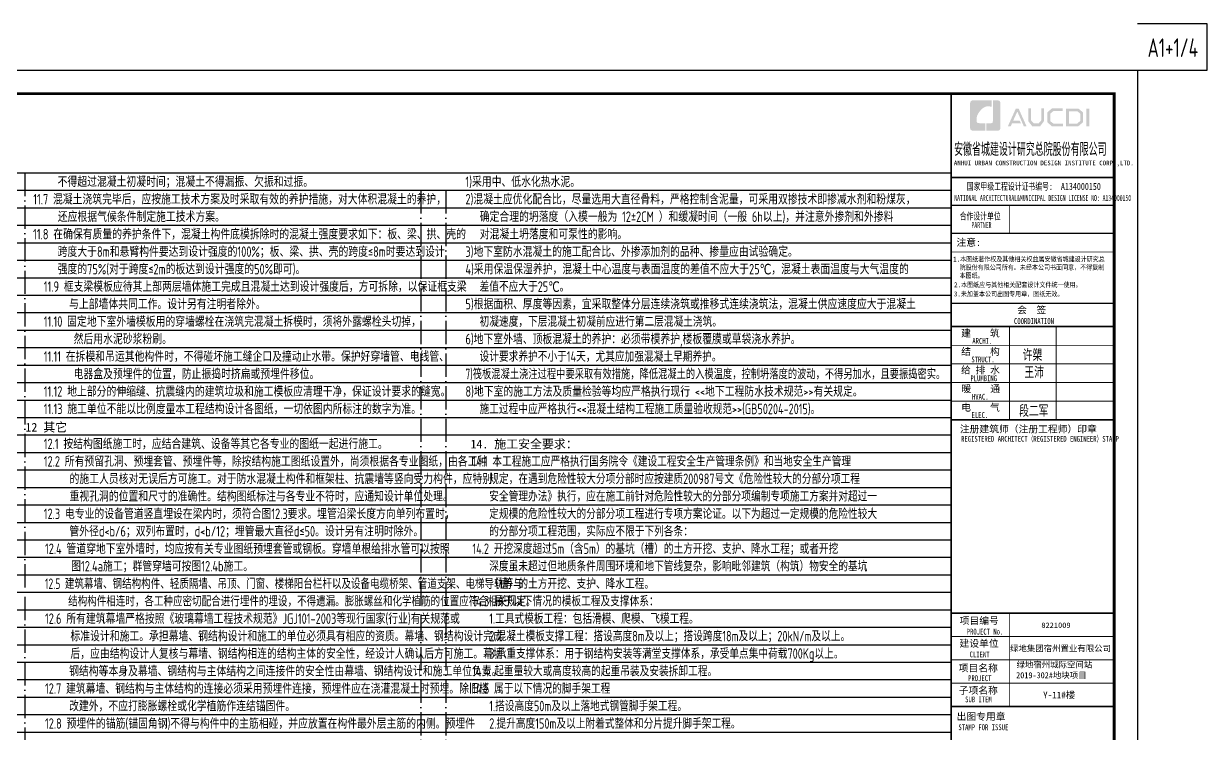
# Model space of a CAD drawing. Extents: x -1307975 to -76406, y -96289 to 379359.
# Drawn here: x -1133620 to -1082802, y 348906 to 379359 of the extents above; entities that cross this region are included whole.
import ezdxf
from ezdxf.enums import TextEntityAlignment as Align

# ---------------------------------------------------------------- set-up
doc = ezdxf.new("R2010")
doc.units = 0
doc.header["$LTSCALE"] = 1000
doc.linetypes.add('D1', pattern=[14, 10, -2, 0, -2])
doc.layers.get('0').update_dxf_attribs({"linetype": 'CONTINUOUS'})
doc.layers.get('DEFPOINTS').update_dxf_attribs({"linetype": 'CONTINUOUS'})
for name, color, linetype in [('C-SHET-TTLB', 11, 'CONTINUOUS'), ('PUB_TITLE', 4, 'CONTINUOUS'), ('S-0-MODIFY', 201, 'CONTINUOUS'), ('图签文字', 4, 'CONTINUOUS'), ('水平筋标注', 7, 'CONTINUOUS')]:
    doc.layers.add(name, color=color, linetype=linetype)
for name, color, linetype, lineweight in [('S-1-TEXT', 7, 'CONTINUOUS', 18), ('S-1-修改', 23, 'CONTINUOUS', 18), ('图框', 9, 'CONTINUOUS', 18), ('图签', 147, 'CONTINUOUS', 18)]:
    doc.layers.add(name, color=color, linetype=linetype, lineweight=lineweight)
doc.styles.add('HT', font='simhei.ttf')
doc.styles.add('TS', font='tssdeng.shx', dxfattribs={"width": 0.7, "bigfont": 'tssdchn.shx'})
doc.styles.add('TSSD_REIN', font='tssdeng.shx', dxfattribs={"width": 0.7, "height": 300, "bigfont": 'tssdchn.shx'})
doc.styles.add('宋体', font='', dxfattribs={"height": 50})
doc.styles.add('建筑图签-1', font='simhei.ttf', dxfattribs={"width": 0.7})
doc.styles.add('建筑图签-2', font='TXT.shx', dxfattribs={"width": 0.5, "bigfont": 'HZTXT.shx'})
doc.styles.add('黑体', font='simhei.ttf')
doc.styles.get('宋体').set_extended_font_data('SimSun')

# ---------------------------------------------------------------- blocks, each defined once
blk = doc.blocks.new('院标1')
h = blk.add_hatch(color=150)
h.dxf.hatch_style = 1
h.set_gradient(color1=(33, 113, 253), color2=(33, 113, 253), tint=1, name='INVCURVED')
edge = h.paths.add_edge_path()
edge.add_spline(control_points=[(116373, 648379), (116379, 648379), (116382, 648379), (116391, 648379), (116391, 648379), (116391, 648379), (116616, 648379), (116616, 648379), (116616, 648379), (116616, 648379), (116616, 648054), (116616, 648054), (116616, 648054), (116616, 648054), (116108, 648054), (116108, 648054), (116108, 648054), (116028, 648054), (115963, 648111), (115963, 648199), (115963, 648199), (115963, 648199), (115963, 649215), (115963, 649215), (115963, 649215), (115963, 649295), (116018, 649360), (116108, 649360), (116108, 649360), (116108, 649360), (116897, 649360), (116897, 649360), (116897, 649360), (116897, 649360), (116897, 649080), (116897, 649080), (116897, 649080), (116897, 649080), (116566, 649140), (116356, 648859), (116356, 648859), (116245, 648719), (116240, 648545), (116247, 648466), (116247, 648466), (116254, 648386), (116247, 648466), (116247, 648466), (116247, 648466), (116247, 648466), (116258, 648374), (116373, 648379)], knot_values=[0, 0, 0, 0, 0.071429, 0.071429, 0.071429, 0.107143, 0.142857, 0.142857, 0.142857, 0.178571, 0.214286, 0.214286, 0.214286, 0.25, 0.285714, 0.285714, 0.285714, 0.321429, 0.357143, 0.357143, 0.357143, 0.392857, 0.428571, 0.428571, 0.428571, 0.464286, 0.5, 0.5, 0.5, 0.535714, 0.571429, 0.571429, 0.571429, 0.607143, 0.642857, 0.642857, 0.642857, 0.678571, 0.714286, 0.714286, 0.714286, 0.75, 0.785714, 0.785714, 0.785714, 0.821429, 0.857143, 0.857143, 0.857143, 0.928571, 1, 1, 1, 1], degree=3, periodic=0)
h = blk.add_hatch(color=150)
h.dxf.hatch_style = 1
h.set_gradient(color1=(33, 113, 253), color2=(33, 113, 253), tint=1, name='INVCURVED')
edge = h.paths.add_edge_path()
edge.add_spline(control_points=[(117268, 649215), (117268, 649215), (117268, 648199), (117268, 648199), (117268, 648199), (117268, 648114), (117212, 648054), (117123, 648054), (117123, 648054), (117123, 648054), (116663, 648054), (116663, 648054), (116663, 648054), (116663, 648054), (116663, 648379), (116663, 648379), (116663, 648379), (116663, 648379), (116865, 648379), (116865, 648379), (116865, 648379), (116907, 648379), (116941, 648413), (116941, 648455), (116941, 648455), (116941, 648455), (116941, 649360), (116941, 649360), (116941, 649360), (116941, 649360), (117123, 649360), (117123, 649360), (117123, 649360), (117204, 649360), (117268, 649306), (117268, 649215)], knot_values=[0, 0, 0, 0, 0.1, 0.1, 0.1, 0.15, 0.2, 0.2, 0.2, 0.25, 0.3, 0.3, 0.3, 0.35, 0.4, 0.4, 0.4, 0.45, 0.5, 0.5, 0.5, 0.55, 0.6, 0.6, 0.6, 0.65, 0.7, 0.7, 0.7, 0.75, 0.8, 0.8, 0.8, 0.9, 1, 1, 1, 1], degree=3, periodic=0)
blk = doc.blocks.new('20210804.19142487')
at = {"layer": 'PUB_TITLE'}
h = blk.add_hatch(color=147, dxfattribs=at)
h.paths.add_polyline_path([(5834, 56758), (5959, 56758), (5959, 55988), (5834, 55988)])
h.paths.add_polyline_path([(5081, 56642), (5081, 56116), (5441, 56116), (5566, 56223), (5566, 56541), (5445, 56642)], flags=16)
h.paths.add_polyline_path([(4963, 56760), (4963, 55998), (5485, 55998), (5684, 56168), (5684, 56596), (5488, 56760)])
h.paths.add_polyline_path([(4820, 56764), (4820, 56648), (4413, 56648), (4280, 56537), (4280, 56218), (4413, 56115), (4822, 56115), (4822, 55993), (4358, 55993), (4156, 56168), (4156, 56596), (4354, 56764)])
h.paths.add_polyline_path([(3337, 56762), (3458, 56762), (3458, 56251), (3572, 56120), (3782, 56120), (3896, 56251), (3896, 56762), (4010, 56762), (4010, 56214), (3846, 55997), (3508, 55997), (3337, 56216)])
h.paths.add_polyline_path([(2805, 56760), (2922, 56760), (3264, 55996), (3148, 55996), (2867, 56630), (2692, 56242), (2963, 56242), (3024, 56127), (2643, 56127), (2584, 55994), (2461, 55994)])
at = {"layer": '图框'}
for p, q in [((25, 53800), (7025, 53800)), ((25, 53800), (7025, 53800)), ((25, 52600), (7025, 52600))]:
    blk.add_line(p, q, dxfattribs=at)
for points, const_width in [([(25, 0), (25, 57400)], 70), ([(25, 53800), (7025, 53800)], 60), ([(25, 52600), (7025, 52600)], 60), ([(25, 52600), (7025, 52600)], 60), ([(2525, 52600), (2525, 51400)], 35), ([(25, 51400), (7025, 51400)], 60), ([(25, 51400), (7025, 51400)], 60), ([(25, 50599), (7025, 50599)], 35), ([(34, 48400), (7034, 48400)], 60), ([(34, 47400), (7034, 47400)], 70), ([(34, 47400), (7034, 47400)], 70), ([(2534, 47400), (2534, 43400)], 35), ([(4534, 47400), (4534, 43400)], 35), ([(34, 46600), (7034, 46600)], 35), ([(34, 45800), (7034, 45800)], 35), ([(34, 45000), (7034, 45000)], 35), ([(34, 44200), (7034, 44200)], 35), ([(34, 43400), (7034, 43400)], 70), ([(25, 35100), (7025, 35100)], 70), ([(25, 35100), (7025, 35100)], 70), ([(2525, 31100), (2525, 35100)], 35), ([(25, 34100), (7025, 34100)], 35), ([(25, 33100), (7025, 33100)], 35), ([(25, 32100), (7025, 32100)], 35), ([(7025, 31100), (25, 31100)], 70)]:
    blk.add_lwpolyline(points, dxfattribs=dict(at, const_width=const_width))
blk.add_blockref('院标1', (-115124, -592249))
at = {"layer": 'PUB_TITLE', "style": 'HT', "width": 0.88}
for s, p in [('1.本图纸著作权及其他相关权益属安徽省城建设计研究总', (111, 50193)), ('院股份有限公司所有。未经本公司书面同意，不得复制', (390, 49839)), (' 2.本图纸应与其他相关配套设计文件统一使用。 ', (0, 49092)), ('本图纸。', (390, 49489)), ('3.未加盖本公司出图专用章，图纸无效。', (143, 48698))]:
    blk.add_text(s, height=210, dxfattribs=at).set_placement(p)
at = {"layer": '图签', "color": 2, "style": '宋体'}
blk.add_text('8221009', height=229.3, dxfattribs=at).set_placement((3899, 34472))
at = {"layer": '图签', "color": 154, "style": '宋体'}
for s, height, p in [('绿地集团宿州置业有限公司', 258.01, (2555, 33462)), ('绿地宿州城际空间站', 258, (2834, 32766)), ('2019-302#地块项目', 258.01, (2817, 32311)), ('Y-11#楼', 286.7, (3974, 31448))]:
    blk.add_text(s, height=height, dxfattribs=at).set_placement(p)
at = {"layer": '图签文字', "color": 7, "style": '建筑图签-1'}
for s, height, width, p in [('安徽省城建设计研究总院股份有限公司', 500, 0.55, (153, 54777)), ('国家甲级工程设计证书编号:  A134000150', 300, 0.7, (697, 53267)), ('合作设计单位', 300, 0.7, (390, 51990))]:
    blk.add_text(s, height=height, dxfattribs=dict(at, width=width)).set_placement(p)
at = {"layer": '图签文字', "linetype": 'Continuous', "style": '建筑图签-1', "width": 0.91}
blk.add_text('ANHUI URBAN CONSTRUCTION DESIGN INSTITUTE CORP.,LTD.', height=200, dxfattribs=at).set_placement((144, 54322))
at = {"layer": '图签文字', "style": '建筑图签-1'}
for s, width, p in [('NATIONAL ARCHITECTURAL&MUNICIPAL DESIGN LICENSE NO: A134000150', 0.6, (162, 52795)), ('PARTNER', 0.6, (900, 51634)), ('COORDINATION', 0.7, (2725, 47513)), ('ARCHI.', 0.7, (935, 46662)), ('STRUCT.', 0.7, (895, 45865)), ('PLUMBING', 0.7, (854, 45058)), ('HVAC.', 0.7, (919, 44265)), ('ELEC.', 0.7, (904, 43480)), ('REGISTERED ARCHITECT（REGISTERED ENGINEER）STAMP', 0.7, (454, 42459)), ('PROJECT No.', 0.7, (695, 34185, -1799)), ('CLIENT', 0.7, (819, 33206)), ('PROJECT', 0.7, (754, 32187)), ('SUB ITEM', 0.7, (628, 31276)), ('STAMP FOR ISSUE', 0.7, (338, 30081))]:
    blk.add_text(s, height=250, dxfattribs=dict(at, width=width)).set_placement(p)
at = {"layer": '图签文字', "color": 7, "style": '建筑图签-1'}
for s, p in [('注意:', (257, 50863)), ('会  签', (2860, 47968)), ('建    筑', (455, 46967)), ('结    构', (459, 46179)), ('给 排 水', (450, 45385)), ('暖    通', (468, 44582)), ('电    气', (459, 43782)), ('注册建筑师（注册工程师）印章', (401, 42854)), ('项目编号', (393, 34632)), ('建设单位', (385, 33655)), ('项目名称', (352, 32597)), ('子项名称', (352, 31640)), ('出图专用章', (261, 30518))]:
    blk.add_text(s, height=300, dxfattribs=at).set_placement(p)
at = {"layer": '图签文字', "color": 1, "style": '建筑图签-2', "width": 0.7}
for s, p in [('许槊', (3100, 45928)), ('王沛', (3171, 45187)), ('段二军', (2946, 43532))]:
    blk.add_text(s, height=500, dxfattribs=at).set_placement(p)

msp = doc.modelspace()

# ---------------------------------------------------------------- linework, layer by layer
at = {"layer": 'C-SHET-TTLB'}
msp.add_lwpolyline([(-1085802.47, 377359.34), (-1085802.47, 317959.34), (-1190902.47, 317959.34), (-1190902.47, 377359.34)], close=True, dxfattribs=at)
at = {"layer": 'C-SHET-TTLB', "const_width": 120}
msp.add_lwpolyline([(-1189062.47, 376359.34), (-1086802.47, 376359.34), (-1086802.47, 318959.34), (-1189062.47, 318959.34)], close=True, dxfattribs=at)
at = {"layer": 'DEFPOINTS', "color": 252}
for p, q in [((-1189062.47, 372959.34), (-1093802.47, 372959.34)), ((-1189062.47, 372209.34), (-1093802.47, 372209.34)), ((-1189062.47, 371459.34), (-1093802.47, 371459.34)), ((-1189062.47, 370709.34), (-1093802.47, 370709.34)), ((-1189062.47, 369959.34), (-1093802.47, 369959.34)), ((-1189062.47, 369209.34), (-1093802.47, 369209.34)), ((-1189062.47, 368459.34), (-1093802.47, 368459.34)), ((-1189062.47, 367709.34), (-1093802.47, 367709.34)), ((-1189062.47, 366959.34), (-1093802.47, 366959.34)), ((-1189062.47, 366209.34), (-1093802.47, 366209.34)), ((-1189062.47, 365459.34), (-1093802.47, 365459.34)), ((-1189062.47, 364709.34), (-1093802.47, 364709.34)), ((-1189062.47, 363959.34), (-1093802.47, 363959.34)), ((-1189062.47, 363209.34), (-1093802.47, 363209.34)), ((-1189062.47, 362459.34), (-1093802.47, 362459.34)), ((-1189062.47, 361709.34), (-1093802.47, 361709.34)), ((-1189062.47, 360959.34), (-1093802.47, 360959.34)), ((-1189062.47, 360209.34), (-1093802.47, 360209.34)), ((-1189062.47, 359459.34), (-1093802.47, 359459.34)), ((-1189062.47, 358709.34), (-1093802.47, 358709.34)), ((-1189062.47, 357959.34), (-1093802.47, 357959.34)), ((-1189062.47, 357209.34), (-1093802.47, 357209.34)), ((-1189062.47, 356459.34), (-1093802.47, 356459.34)), ((-1189062.47, 355709.34), (-1093802.47, 355709.34)), ((-1189062.47, 354959.34), (-1093802.47, 354959.34)), ((-1189062.47, 354209.34), (-1093802.47, 354209.34)), ((-1189062.47, 353459.34), (-1093802.47, 353459.34)), ((-1189062.47, 352709.34), (-1093802.47, 352709.34)), ((-1189062.47, 351959.34), (-1093802.47, 351959.34)), ((-1189062.47, 351209.34), (-1093802.47, 351209.34)), ((-1189062.47, 350459.34), (-1093802.47, 350459.34)), ((-1189062.47, 349709.34), (-1093802.47, 349709.34)), ((-1189062.47, 348959.34), (-1093802.47, 348959.34))]:
    msp.add_line(p, q, dxfattribs=at)
at = {"layer": 'DEFPOINTS', "color": 252, "linetype": 'D1', "ltscale": 0.1}
for p, q in [((-1133574.47, 372959.34), (-1133574.47, 318959.34)), ((-1116574.47, 372209.34), (-1116574.47, 318959.34)), ((-1115502.47, 372209.34), (-1115502.47, 318959.34))]:
    msp.add_line(p, q, dxfattribs=at)
at = {"layer": 'S-0-MODIFY'}
msp.add_lwpolyline([(-1085802.47, 377359.34), (-1082802.47, 377359.34), (-1082802.47, 379359.34), (-1085802.47, 379359.34)], dxfattribs=at)
at = {"layer": '图框', "const_width": 70}
msp.add_lwpolyline([(-1093802.47, 318959.34), (-1093802.47, 376359.34)], dxfattribs=at)

# ---------------------------------------------------------------- block references
at = {"layer": '水平筋标注'}
msp.add_blockref('20210804.19142487', (-1093827.62, 318959.34), dxfattribs=at)

# ---------------------------------------------------------------- texts
at = {"layer": 'S-0-MODIFY', "style": 'TSSD_REIN', "width": 0.7}
msp.add_text('A1+1/4', height=800, dxfattribs=at).set_placement((-1083201.58, 377930.79), align=Align.RIGHT)
at = {"layer": 'S-1-TEXT', "style": 'TS'}
for s, width, p in [('不得超过混凝土初凝时间；混凝土不得漏振、欠振和过振。', 0.75, (-1132162.53, 372351.77)), ('11.7 混凝土浇筑完毕后，应按施工技术方案及时采取有效的养护措施，对大体积混凝土的养护，', 0.75, (-1133208.56, 371601.77)), ('还应根据气候条件制定施工技术方案。', 0.75, (-1132153.4, 370851.77)), ('11.8 在确保有质量的养护条件下，混凝土构件底模拆除时的混凝土强度要求如下：板、梁、拱、壳的', 0.75, (-1133214.45, 370101.77)), ('跨度大于8m和悬臂构件要达到设计强度的100%%%；板、梁、拱、壳的跨度≤8m时要达到设计', 0.75, (-1132159.29, 369351.77)), ('强度的75%%%(对于跨度≤2m的板达到设计强度的50%%%即可)。', 0.75, (-1132159.29, 368601.77)), ('11.9 框支梁模板应待其上部两层墙体施工完成且混凝土达到设计强度后，方可拆除，以保证框支梁', 0.75, (-1132755.72, 367851.77)), ('与上部墙体共同工作。设计另有注明者除外。', 0.75, (-1131670.96, 367101.77)), ('11.10 固定地下室外墙模板用的穿墙螺栓在浇筑完混凝土拆模时，须将外露螺栓头切掉，', 0.75, (-1132755.72, 366351.77)), ('然后用水泥砂浆粉刷。', 0.75, (-1131473.83, 365601.77)), ('11.11 在拆模和吊运其他构件时，不得碰坏施工缝企口及撞动止水带。保护好穿墙管、电线管、', 0.75, (-1132755.72, 364851.77)), ('电器盒及预埋件的位置，防止振捣时挤扁或预埋件移位。 ', 0.75, (-1131473.83, 364101.77)), ('11.12 地上部分的伸缩缝、抗震缝内的建筑垃圾和施工模板应清理干净，保证设计要求的缝宽。', 0.75, (-1132755.72, 363351.77)), ('11.13 施工单位不能以比例度量本工程结构设计各图纸，一切依图内所标注的数字为准。', 0.75, (-1132755.72, 362601.77)), ('12.1 按结构图纸施工时，应结合建筑、设备等其它各专业的图纸一起进行施工。', 0.75, (-1132755.72, 361101.77)), ('12.2 所有预留孔洞、预埋套管、预埋件等，除按结构施工图纸设置外，尚须根据各专业图纸，由各工种', 0.75, (-1132755.72, 360351.77)), ('的施工人员核对无误后方可施工。对于防水混凝土构件和框架柱、抗震墙等竖向受力构件，应特别', 0.75, (-1131650.32, 359601.77)), ('重视孔洞的位置和尺寸的准确性。结构图纸标注与各专业不符时，应通知设计单位处理。', 0.75, (-1131650.32, 358851.77)), ('12.3 电专业的设备管道竖直埋设在梁内时，须符合图12.3要求。埋管沿梁长度方向单列布置时，', 0.75, (-1132755.72, 358101.77)), ('管外径d<b/6；双列布置时，d<b/12；埋管最大直径d≤50。设计另有注明时除外。', 0.75, (-1131655.7, 357351.77)), ('12.4 管道穿地下室外墙时，均应按有关专业图纸预埋套管或钢板。穿墙单根给排水管可以按照', 0.75, (-1132705.72, 356601.77)), ('图12.4a施工；群管穿墙可按图12.4b施工。', 0.75, (-1131579.54, 355851.77)), ('12.5 建筑幕墙、钢结构构件、轻质隔墙、吊顶、门窗、楼梯阳台栏杆以及设备电缆桥架、管道支架、电梯导轨等与', 0.7, (-1132705.72, 355101.77)), ('结构构件相连时，各工种应密切配合进行埋件的埋设，不得遗漏。膨胀螺丝和化学植筋的位置应符合相关规定。', 0.7, (-1131710.86, 354351.77)), ('12.6 所有建筑幕墙严格按照《玻璃幕墙工程技术规范》JGJ101-2003等现行国家(行业)有关规范或', 0.75, (-1132705.72, 353601.77)), ('标准设计和施工。承担幕墙、钢结构设计和施工的单位必须具有相应的资质。幕墙、钢结构设计完成', 0.75, (-1131611.49, 352851.77)), ('后，应由结构设计人复核与幕墙、钢结构相连的结构主体的安全性，经设计人确认后方可施工。幕墙、', 0.75, (-1131611.49, 352101.77)), ('钢结构等本身及幕墙、钢结构与主体结构之间连接件的安全性由幕墙、钢结构设计和施工单位负责。', 0.75, (-1131669.62, 351351.77)), ('12.7 建筑幕墙、钢结构与主体结构的连接必须采用预埋件连接，预埋件应在浇灌混凝土时预埋。除旧楼', 0.75, (-1132705.72, 350601.77)), ('改建外，不应打膨胀螺栓或化学植筋作连结锚固件。', 0.75, (-1131669.62, 349851.77)), ('12.8 预埋件的锚筋(锚固角钢)不得与构件中的主筋相碰，并应放置在构件最外层主筋的内侧。预埋件', 0.75, (-1132705.72, 349101.77))]:
    msp.add_text(s, height=450, dxfattribs=dict(at, width=width)).set_placement(p)
at = {"layer": 'S-1-TEXT', "style": '黑体'}
msp.add_text('12 其它', height=375, dxfattribs=at).set_placement((-1133543.53, 361851.77))
at = {"layer": 'S-1-修改', "color": 0, "style": 'TS'}
for s, width, p in [('1)采用中、低水化热水泥。', 0.75, (-1114653.05, 372351.77)), ('2)混凝土应优化配合比，尽量选用大直径骨料，严格控制含泥量，可采用双掺技术即掺减水剂和粉煤灰， ', 0.75, (-1114653.05, 371601.77)), ('   确定合理的坍落度（入模一般为 12%%P2CM ）和缓凝时间（一般 6h以上)，并注意外掺剂和外掺料', 0.75, (-1114653.05, 370851.77)), ('   对混凝土坍落度和可泵性的影响。', 0.75, (-1114653.05, 370101.77)), ('3)地下室防水混凝土的施工配合比、外掺添加剂的品种、掺量应由试验确定。', 0.75, (-1114653.05, 369351.77)), ('4)采用保温保湿养护，混凝土中心温度与表面温度的差值不应大于25℃，混凝土表面温度与大气温度的 ', 0.75, (-1114653.05, 368601.77)), ('   差值不应大于25℃。', 0.74, (-1114653.05, 367851.77)), ('5)根据面积、厚度等因素，宜采取整体分层连续浇筑或推移式连续浇筑法，混凝土供应速度应大于混凝土', 0.75, (-1114653.05, 367101.77)), ('   初凝速度，下层混凝土初凝前应进行第二层混凝土浇筑。', 0.74, (-1114653.05, 366351.77)), ('6)地下室外墙、顶板混凝土的养护：必须带模养护,楼板覆膜或草袋浇水养护。', 0.75, (-1114653.05, 365601.77)), ('   设计要求养护不小于14天，尤其应加强混凝土早期养护。 ', 0.74, (-1114653.05, 364851.77)), ('7)筏板混凝土浇注过程中要采取有效措施，降低混凝土的入模温度，控制坍落度的波动，不得另加水，且要振捣密实。 ', 0.68, (-1114653.05, 364101.77)), ('8)地下室的施工方法及质量检验等均应严格执行现行 <<地下工程防水技术规范>>有关规定。 ', 0.75, (-1114653.05, 363351.77)), ('   施工过程中应严格执行<<混凝土结构工程施工质量验收规范>>(GB50204-2015)。', 0.74, (-1114653.05, 362601.77)), ('14.1 本工程施工应严格执行国务院令《建设工程安全生产管理条例》和当地安全生产管理', 0.74, (-1114350.93, 360353.36)), ('规定，在遇到危险性较大分项分部时应按建质200987号文《危险性较大的分部分项工程', 0.74, (-1113631.46, 359603.36)), ('安全管理办法》执行，应在施工前针对危险性较大的分部分项编制专项施工方案并对超过一', 0.74, (-1113631.46, 358853.36)), ('定规模的危险性较大的分部分项工程进行专项方案论证。以下为超过一定规模的危险性较大', 0.74, (-1113631.46, 358103.36)), ('的分部分项工程范围，实际应不限于下列各条：', 0.74, (-1113631.46, 357353.36)), ('14.2 开挖深度超过5m（含5m）的基坑（槽）的土方开挖、支护、降水工程；或者开挖', 0.74, (-1114350.93, 356603.36)), ('深度虽未超过但地质条件周围环境和地下管线复杂，影响毗邻建筑（构筑）物安全的基坑', 0.74, (-1113631.46, 355853.36)), ('（槽）的土方开挖、支护、降水工程。 ', 0.74, (-1113631.46, 355103.36)), ('14.3 属于以下情况的模板工程及支撑体系：', 0.74, (-1114350.93, 354353.36)), ('1.工具式模板工程：包括滑模、爬模、飞模工程。', 0.74, (-1113631.46, 353603.36)), ('2.混凝土模板支撑工程：搭设高度8m及以上；搭设跨度18m及以上；20kN/m及以上。', 0.74, (-1113631.46, 352853.36)), ('3.承重支撑体系：用于钢结构安装等满堂支撑体系，承受单点集中荷载700Kg以上。', 0.74, (-1113631.46, 352103.36)), ('14.4 起重量较大或高度较高的起重吊装及安装拆卸工程。', 0.74, (-1114350.93, 351353.36)), ('14.5 属于以下情况的脚手架工程', 0.74, (-1114350.93, 350603.36)), ('1.搭设高度50m及以上落地式钢管脚手架工程。', 0.74, (-1113631.46, 349853.36)), ('2.提升高度150m及以上附着式整体和分片提升脚手架工程。', 0.74, (-1113631.46, 349103.36))]:
    msp.add_text(s, height=450, dxfattribs=dict(at, width=width)).set_placement(p)
at = {"layer": 'S-1-修改', "color": 0, "style": '黑体'}
msp.add_text('14. 施工安全要求：', height=375, dxfattribs=at).set_placement((-1114435.54, 361131.54))

doc.saveas('drawing.dxf')
